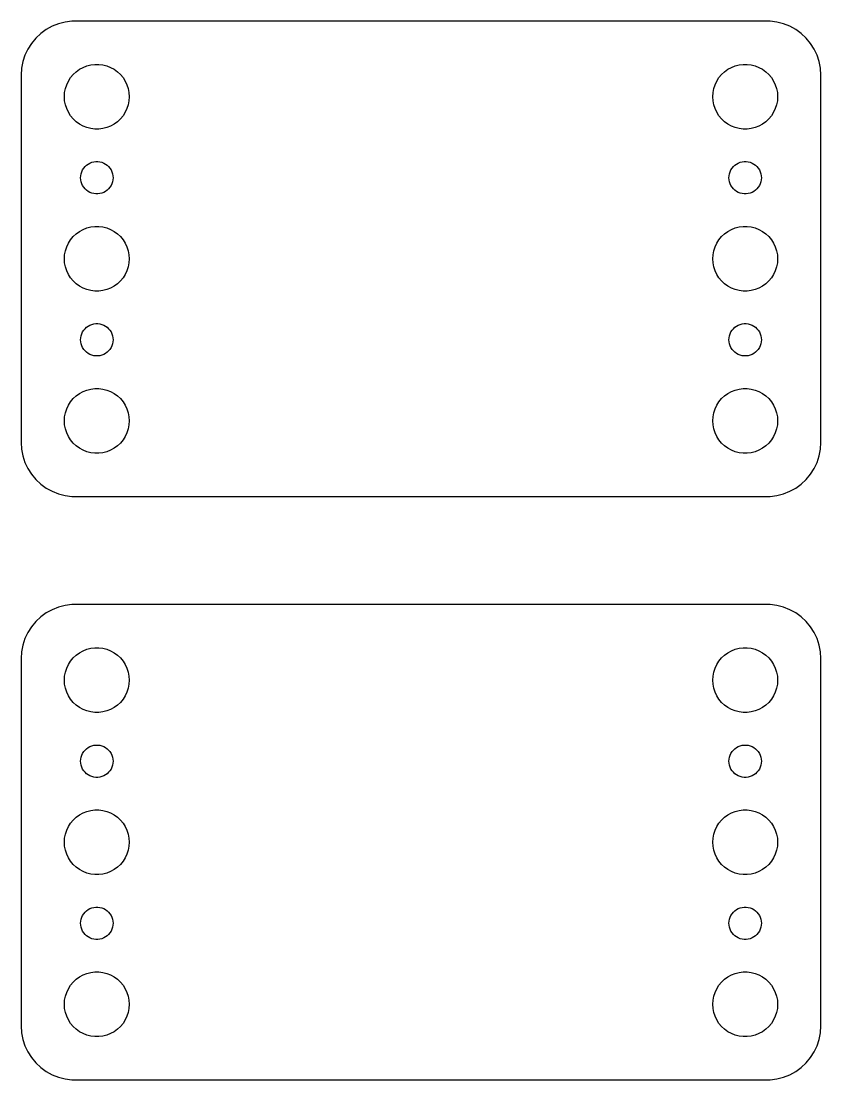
# Model space of a CAD drawing. Header units: metres. Extents: x -37 to 37, y 248 to 508.
# Drawn here: x -37 to 37, y 410 to 508 of the extents above; entities that cross this region are included whole.
import ezdxf

# ---------------------------------------------------------------- set-up
doc = ezdxf.new("R2010")
doc.units = ezdxf.units.M

msp = doc.modelspace()

# ---------------------------------------------------------------- linework, layer by layer
for p, q in [((-33.5451, 507.755), (-34.1289, 507.524)), ((-32.9369, 507.911), (-33.5451, 507.755)), ((-32.3139, 507.99), (-32.9369, 507.911)), ((32.3139, 507.99), (-32.3139, 507.99)), ((32.9369, 507.911), (32.3139, 507.99)), ((33.5451, 507.755), (32.9369, 507.911)), ((34.1289, 507.524), (33.5451, 507.755)), ((-35.1871, 506.853), (-35.6448, 506.423)), ((-34.6791, 507.222), (-35.1871, 506.853)), ((-34.1289, 507.524), (-34.6791, 507.222)), ((34.6791, 507.222), (34.1289, 507.524)), ((35.1871, 506.853), (34.6791, 507.222)), ((35.6448, 506.423), (35.1871, 506.853)), ((-36.0451, 505.939), (-36.3815, 505.409)), ((-35.6448, 506.423), (-36.0451, 505.939)), ((36.0451, 505.939), (35.6448, 506.423)), ((36.3815, 505.409), (36.0451, 505.939)), ((-36.6489, 504.841), (-36.8429, 504.243)), ((-36.3815, 505.409), (-36.6489, 504.841)), ((36.6489, 504.841), (36.3815, 505.409)), ((36.8429, 504.243), (36.6489, 504.841)), ((-36.9606, 503.627), (-37, 503)), ((-36.8429, 504.243), (-36.9606, 503.627)), ((-31.6075, 503.533), (-31.2773, 503.714)), ((-31.2773, 503.714), (-30.927, 503.853)), ((-30.927, 503.853), (-30.5621, 503.947)), ((-30.5621, 503.947), (-30.1884, 503.994)), ((-30.1884, 503.994), (-29.8116, 503.994)), ((-29.8116, 503.994), (-29.4379, 503.947)), ((-29.4379, 503.947), (-29.0729, 503.853)), ((-29.0729, 503.853), (-28.7227, 503.714)), ((-28.7227, 503.714), (-28.3925, 503.533)), ((28.3925, 503.533), (28.7227, 503.714)), ((28.7227, 503.714), (29.0729, 503.853)), ((29.0729, 503.853), (29.4379, 503.947)), ((29.4379, 503.947), (29.8116, 503.994)), ((29.8116, 503.994), (30.1884, 503.994)), ((30.1884, 503.994), (30.5621, 503.947)), ((30.5621, 503.947), (30.927, 503.853)), ((30.927, 503.853), (31.2773, 503.714)), ((31.2773, 503.714), (31.6075, 503.533)), ((36.9606, 503.627), (36.8429, 504.243)), ((37, 503), (36.9606, 503.627)), ((-37, 503), (-37, 469)), ((-32.6289, 502.445), (-32.427, 502.763)), ((-32.427, 502.763), (-32.1869, 503.054)), ((-32.1869, 503.054), (-31.9123, 503.312)), ((-31.9123, 503.312), (-31.6075, 503.533)), ((-28.3925, 503.533), (-28.0877, 503.312)), ((-28.0877, 503.312), (-27.8131, 503.054)), ((-27.8131, 503.054), (-27.5729, 502.763)), ((-27.5729, 502.763), (-27.3711, 502.445)), ((27.3711, 502.445), (27.5729, 502.763)), ((27.5729, 502.763), (27.8131, 503.054)), ((27.8131, 503.054), (28.0877, 503.312)), ((28.0877, 503.312), (28.3925, 503.533)), ((31.6075, 503.533), (31.9123, 503.312)), ((31.9123, 503.312), (32.1869, 503.054)), ((32.1869, 503.054), (32.427, 502.763)), ((32.427, 502.763), (32.6289, 502.445)), ((37, 469), (37, 503)), ((-32.9763, 501.376), (-32.9057, 501.746)), ((-32.9057, 501.746), (-32.7893, 502.104)), ((-32.7893, 502.104), (-32.6289, 502.445)), ((-27.3711, 502.445), (-27.2107, 502.104)), ((-27.2107, 502.104), (-27.0942, 501.746)), ((-27.0942, 501.746), (-27.0237, 501.376)), ((27.0237, 501.376), (27.0942, 501.746)), ((27.0942, 501.746), (27.2107, 502.104)), ((27.2107, 502.104), (27.3711, 502.445)), ((32.6289, 502.445), (32.7893, 502.104)), ((32.7893, 502.104), (32.9057, 501.746)), ((32.9057, 501.746), (32.9763, 501.376)), ((-33, 501), (-32.9763, 501.376)), ((-32.9763, 500.624), (-33, 501)), ((-27.0237, 501.376), (-27, 501)), ((-27, 501), (-27.0237, 500.624)), ((27, 501), (27.0237, 501.376)), ((27.0237, 500.624), (27, 501)), ((32.9763, 501.376), (33, 501)), ((33, 501), (32.9763, 500.624)), ((-32.9057, 500.254), (-32.9763, 500.624)), ((-32.7893, 499.896), (-32.9057, 500.254)), ((-32.6289, 499.555), (-32.7893, 499.896)), ((-27.2107, 499.896), (-27.3711, 499.555)), ((-27.0942, 500.254), (-27.2107, 499.896)), ((-27.0237, 500.624), (-27.0942, 500.254)), ((27.0942, 500.254), (27.0237, 500.624)), ((27.2107, 499.896), (27.0942, 500.254)), ((27.3711, 499.555), (27.2107, 499.896)), ((32.7893, 499.896), (32.6289, 499.555)), ((32.9057, 500.254), (32.7893, 499.896)), ((32.9763, 500.624), (32.9057, 500.254)), ((-32.427, 499.237), (-32.6289, 499.555)), ((-32.1869, 498.946), (-32.427, 499.237)), ((-31.9123, 498.688), (-32.1869, 498.946)), ((-27.8131, 498.946), (-28.0877, 498.688)), ((-27.5729, 499.237), (-27.8131, 498.946)), ((-27.3711, 499.555), (-27.5729, 499.237)), ((27.5729, 499.237), (27.3711, 499.555)), ((27.8131, 498.946), (27.5729, 499.237)), ((28.0877, 498.688), (27.8131, 498.946)), ((32.1869, 498.946), (31.9123, 498.688)), ((32.427, 499.237), (32.1869, 498.946)), ((32.6289, 499.555), (32.427, 499.237)), ((-31.6075, 498.467), (-31.9123, 498.688)), ((-31.2773, 498.286), (-31.6075, 498.467)), ((-30.927, 498.147), (-31.2773, 498.286)), ((-30.5621, 498.053), (-30.927, 498.147)), ((-30.1884, 498.006), (-30.5621, 498.053)), ((-29.8116, 498.006), (-30.1884, 498.006)), ((-29.4379, 498.053), (-29.8116, 498.006)), ((-29.0729, 498.147), (-29.4379, 498.053)), ((-28.7227, 498.286), (-29.0729, 498.147)), ((-28.3925, 498.467), (-28.7227, 498.286)), ((-28.0877, 498.688), (-28.3925, 498.467)), ((28.3925, 498.467), (28.0877, 498.688)), ((28.7227, 498.286), (28.3925, 498.467)), ((29.0729, 498.147), (28.7227, 498.286)), ((29.4379, 498.053), (29.0729, 498.147)), ((29.8116, 498.006), (29.4379, 498.053)), ((30.1884, 498.006), (29.8116, 498.006)), ((30.5621, 498.053), (30.1884, 498.006)), ((30.927, 498.147), (30.5621, 498.053)), ((31.2773, 498.286), (30.927, 498.147)), ((31.6075, 498.467), (31.2773, 498.286)), ((31.9123, 498.688), (31.6075, 498.467)), ((-30.8037, 494.766), (-30.6387, 494.857)), ((-30.6387, 494.857), (-30.4635, 494.927)), ((-30.4635, 494.927), (-30.2811, 494.973)), ((-30.2811, 494.973), (-30.0942, 494.997)), ((-30.0942, 494.997), (-29.9058, 494.997)), ((-29.9058, 494.997), (-29.7189, 494.973)), ((-29.7189, 494.973), (-29.5365, 494.927)), ((-29.5365, 494.927), (-29.3613, 494.857)), ((-29.3613, 494.857), (-29.1963, 494.766)), ((29.1963, 494.766), (29.3613, 494.857)), ((29.3613, 494.857), (29.5365, 494.927)), ((29.5365, 494.927), (29.7189, 494.973)), ((29.7189, 494.973), (29.9058, 494.997)), ((29.9058, 494.997), (30.0942, 494.997)), ((30.0942, 494.997), (30.2811, 494.973)), ((30.2811, 494.973), (30.4635, 494.927)), ((30.4635, 494.927), (30.6387, 494.857)), ((30.6387, 494.857), (30.8037, 494.766)), ((-31.4882, 493.688), (-31.4529, 493.873)), ((-31.4529, 493.873), (-31.3947, 494.052)), ((-31.3947, 494.052), (-31.3145, 494.223)), ((-31.3145, 494.223), (-31.2135, 494.382)), ((-31.2135, 494.382), (-31.0934, 494.527)), ((-31.0934, 494.527), (-30.9561, 494.656)), ((-30.9561, 494.656), (-30.8037, 494.766)), ((-29.1963, 494.766), (-29.0439, 494.656)), ((-29.0439, 494.656), (-28.9065, 494.527)), ((-28.9065, 494.527), (-28.7865, 494.382)), ((-28.7865, 494.382), (-28.6855, 494.223)), ((-28.6855, 494.223), (-28.6053, 494.052)), ((-28.6053, 494.052), (-28.5471, 493.873)), ((-28.5471, 493.873), (-28.5118, 493.688)), ((28.5118, 493.688), (28.5471, 493.873)), ((28.5471, 493.873), (28.6053, 494.052)), ((28.6053, 494.052), (28.6855, 494.223)), ((28.6855, 494.223), (28.7865, 494.382)), ((28.7865, 494.382), (28.9065, 494.527)), ((28.9065, 494.527), (29.0439, 494.656)), ((29.0439, 494.656), (29.1963, 494.766)), ((30.8037, 494.766), (30.9561, 494.656)), ((30.9561, 494.656), (31.0934, 494.527)), ((31.0934, 494.527), (31.2135, 494.382)), ((31.2135, 494.382), (31.3145, 494.223)), ((31.3145, 494.223), (31.3947, 494.052)), ((31.3947, 494.052), (31.4529, 493.873)), ((31.4529, 493.873), (31.4882, 493.688)), ((-31.5, 493.5), (-31.4882, 493.688)), ((-31.4882, 493.312), (-31.5, 493.5)), ((-31.4529, 493.127), (-31.4882, 493.312)), ((-31.3947, 492.948), (-31.4529, 493.127)), ((-31.3145, 492.777), (-31.3947, 492.948)), ((-28.6053, 492.948), (-28.6855, 492.777)), ((-28.5471, 493.127), (-28.6053, 492.948)), ((-28.5118, 493.312), (-28.5471, 493.127)), ((-28.5118, 493.688), (-28.5, 493.5)), ((-28.5, 493.5), (-28.5118, 493.312)), ((28.5, 493.5), (28.5118, 493.688)), ((28.5118, 493.312), (28.5, 493.5)), ((28.5471, 493.127), (28.5118, 493.312)), ((28.6053, 492.948), (28.5471, 493.127)), ((28.6855, 492.777), (28.6053, 492.948)), ((31.3947, 492.948), (31.3145, 492.777)), ((31.4529, 493.127), (31.3947, 492.948)), ((31.4882, 493.312), (31.4529, 493.127)), ((31.4882, 493.688), (31.5, 493.5)), ((31.5, 493.5), (31.4882, 493.312)), ((-31.2135, 492.618), (-31.3145, 492.777)), ((-31.0934, 492.473), (-31.2135, 492.618)), ((-30.9561, 492.344), (-31.0934, 492.473)), ((-30.8037, 492.234), (-30.9561, 492.344)), ((-30.6387, 492.143), (-30.8037, 492.234)), ((-30.4635, 492.073), (-30.6387, 492.143)), ((-30.2811, 492.027), (-30.4635, 492.073)), ((-30.0942, 492.003), (-30.2811, 492.027)), ((-29.9058, 492.003), (-30.0942, 492.003)), ((-29.7189, 492.027), (-29.9058, 492.003)), ((-29.5365, 492.073), (-29.7189, 492.027)), ((-29.3613, 492.143), (-29.5365, 492.073)), ((-29.1963, 492.234), (-29.3613, 492.143)), ((-29.0439, 492.344), (-29.1963, 492.234)), ((-28.9065, 492.473), (-29.0439, 492.344)), ((-28.7865, 492.618), (-28.9065, 492.473)), ((-28.6855, 492.777), (-28.7865, 492.618)), ((28.7865, 492.618), (28.6855, 492.777)), ((28.9065, 492.473), (28.7865, 492.618)), ((29.0439, 492.344), (28.9065, 492.473)), ((29.1963, 492.234), (29.0439, 492.344)), ((29.3613, 492.143), (29.1963, 492.234)), ((29.5365, 492.073), (29.3613, 492.143)), ((29.7189, 492.027), (29.5365, 492.073)), ((29.9058, 492.003), (29.7189, 492.027)), ((30.0942, 492.003), (29.9058, 492.003)), ((30.2811, 492.027), (30.0942, 492.003)), ((30.4635, 492.073), (30.2811, 492.027)), ((30.6387, 492.143), (30.4635, 492.073)), ((30.8037, 492.234), (30.6387, 492.143)), ((30.9561, 492.344), (30.8037, 492.234)), ((31.0934, 492.473), (30.9561, 492.344)), ((31.2135, 492.618), (31.0934, 492.473)), ((31.3145, 492.777), (31.2135, 492.618)), ((-30.927, 488.853), (-30.5621, 488.947)), ((-30.5621, 488.947), (-30.1884, 488.994)), ((-30.1884, 488.994), (-29.8116, 488.994)), ((-29.8116, 488.994), (-29.4379, 488.947)), ((-29.4379, 488.947), (-29.0729, 488.853)), ((29.0729, 488.853), (29.4379, 488.947)), ((29.4379, 488.947), (29.8116, 488.994)), ((29.8116, 488.994), (30.1884, 488.994)), ((30.1884, 488.994), (30.5621, 488.947)), ((30.5621, 488.947), (30.927, 488.853)), ((-32.427, 487.763), (-32.1869, 488.054)), ((-32.1869, 488.054), (-31.9123, 488.312)), ((-31.9123, 488.312), (-31.6075, 488.533)), ((-31.6075, 488.533), (-31.2773, 488.714)), ((-31.2773, 488.714), (-30.927, 488.853)), ((-29.0729, 488.853), (-28.7227, 488.714)), ((-28.7227, 488.714), (-28.3925, 488.533)), ((-28.3925, 488.533), (-28.0877, 488.312)), ((-28.0877, 488.312), (-27.8131, 488.054)), ((-27.8131, 488.054), (-27.5729, 487.763)), ((27.5729, 487.763), (27.8131, 488.054)), ((27.8131, 488.054), (28.0877, 488.312)), ((28.0877, 488.312), (28.3925, 488.533)), ((28.3925, 488.533), (28.7227, 488.714)), ((28.7227, 488.714), (29.0729, 488.853)), ((30.927, 488.853), (31.2773, 488.714)), ((31.2773, 488.714), (31.6075, 488.533)), ((31.6075, 488.533), (31.9123, 488.312)), ((31.9123, 488.312), (32.1869, 488.054)), ((32.1869, 488.054), (32.427, 487.763)), ((-32.9057, 486.746), (-32.7893, 487.104)), ((-32.7893, 487.104), (-32.6289, 487.445)), ((-32.6289, 487.445), (-32.427, 487.763)), ((-27.5729, 487.763), (-27.3711, 487.445)), ((-27.3711, 487.445), (-27.2107, 487.104)), ((-27.2107, 487.104), (-27.0942, 486.746)), ((27.0942, 486.746), (27.2107, 487.104)), ((27.2107, 487.104), (27.3711, 487.445)), ((27.3711, 487.445), (27.5729, 487.763)), ((32.427, 487.763), (32.6289, 487.445)), ((32.6289, 487.445), (32.7893, 487.104)), ((32.7893, 487.104), (32.9057, 486.746)), ((-33, 486), (-32.9763, 486.376)), ((-32.9763, 485.624), (-33, 486)), ((-32.9763, 486.376), (-32.9057, 486.746)), ((-27.0942, 486.746), (-27.0237, 486.376)), ((-27.0237, 486.376), (-27, 486)), ((-27, 486), (-27.0237, 485.624)), ((27, 486), (27.0237, 486.376)), ((27.0237, 485.624), (27, 486)), ((27.0237, 486.376), (27.0942, 486.746)), ((32.9057, 486.746), (32.9763, 486.376)), ((32.9763, 486.376), (33, 486)), ((33, 486), (32.9763, 485.624)), ((-32.9057, 485.254), (-32.9763, 485.624)), ((-32.7893, 484.896), (-32.9057, 485.254)), ((-27.0942, 485.254), (-27.2107, 484.896)), ((-27.0237, 485.624), (-27.0942, 485.254)), ((27.0942, 485.254), (27.0237, 485.624)), ((27.2107, 484.896), (27.0942, 485.254)), ((32.9057, 485.254), (32.7893, 484.896)), ((32.9763, 485.624), (32.9057, 485.254)), ((-32.6289, 484.555), (-32.7893, 484.896)), ((-32.427, 484.237), (-32.6289, 484.555)), ((-32.1869, 483.946), (-32.427, 484.237)), ((-27.5729, 484.237), (-27.8131, 483.946)), ((-27.3711, 484.555), (-27.5729, 484.237)), ((-27.2107, 484.896), (-27.3711, 484.555)), ((27.3711, 484.555), (27.2107, 484.896)), ((27.5729, 484.237), (27.3711, 484.555)), ((27.8131, 483.946), (27.5729, 484.237)), ((32.427, 484.237), (32.1869, 483.946)), ((32.6289, 484.555), (32.427, 484.237)), ((32.7893, 484.896), (32.6289, 484.555)), ((-31.9123, 483.688), (-32.1869, 483.946)), ((-31.6075, 483.467), (-31.9123, 483.688)), ((-31.2773, 483.286), (-31.6075, 483.467)), ((-30.927, 483.147), (-31.2773, 483.286)), ((-30.5621, 483.053), (-30.927, 483.147)), ((-30.1884, 483.006), (-30.5621, 483.053)), ((-29.4379, 483.053), (-29.8116, 483.006)), ((-29.0729, 483.147), (-29.4379, 483.053)), ((-28.7227, 483.286), (-29.0729, 483.147)), ((-28.3925, 483.467), (-28.7227, 483.286)), ((-28.0877, 483.688), (-28.3925, 483.467)), ((-27.8131, 483.946), (-28.0877, 483.688)), ((28.0877, 483.688), (27.8131, 483.946)), ((28.3925, 483.467), (28.0877, 483.688)), ((28.7227, 483.286), (28.3925, 483.467)), ((29.0729, 483.147), (28.7227, 483.286)), ((29.4379, 483.053), (29.0729, 483.147)), ((29.8116, 483.006), (29.4379, 483.053)), ((30.5621, 483.053), (30.1884, 483.006)), ((30.927, 483.147), (30.5621, 483.053)), ((31.2773, 483.286), (30.927, 483.147)), ((31.6075, 483.467), (31.2773, 483.286)), ((31.9123, 483.688), (31.6075, 483.467)), ((32.1869, 483.946), (31.9123, 483.688)), ((-29.8116, 483.006), (-30.1884, 483.006)), ((30.1884, 483.006), (29.8116, 483.006)), ((-31.3947, 479.052), (-31.3145, 479.223)), ((-31.3145, 479.223), (-31.2135, 479.382)), ((-31.2135, 479.382), (-31.0934, 479.527)), ((-31.0934, 479.527), (-30.9561, 479.656)), ((-30.9561, 479.656), (-30.8037, 479.766)), ((-30.8037, 479.766), (-30.6387, 479.857)), ((-30.6387, 479.857), (-30.4635, 479.927)), ((-30.4635, 479.927), (-30.2811, 479.973)), ((-30.2811, 479.973), (-30.0942, 479.997)), ((-30.0942, 479.997), (-29.9058, 479.997)), ((-29.9058, 479.997), (-29.7189, 479.973)), ((-29.7189, 479.973), (-29.5365, 479.927)), ((-29.5365, 479.927), (-29.3613, 479.857)), ((-29.3613, 479.857), (-29.1963, 479.766)), ((-29.1963, 479.766), (-29.0439, 479.656)), ((-29.0439, 479.656), (-28.9065, 479.527)), ((-28.9065, 479.527), (-28.7865, 479.382)), ((-28.7865, 479.382), (-28.6855, 479.223)), ((-28.6855, 479.223), (-28.6053, 479.052)), ((28.6053, 479.052), (28.6855, 479.223)), ((28.6855, 479.223), (28.7865, 479.382)), ((28.7865, 479.382), (28.9065, 479.527)), ((28.9065, 479.527), (29.0439, 479.656)), ((29.0439, 479.656), (29.1963, 479.766)), ((29.1963, 479.766), (29.3613, 479.857)), ((29.3613, 479.857), (29.5365, 479.927)), ((29.5365, 479.927), (29.7189, 479.973)), ((29.7189, 479.973), (29.9058, 479.997)), ((29.9058, 479.997), (30.0942, 479.997)), ((30.0942, 479.997), (30.2811, 479.973)), ((30.2811, 479.973), (30.4635, 479.927)), ((30.4635, 479.927), (30.6387, 479.857)), ((30.6387, 479.857), (30.8037, 479.766)), ((30.8037, 479.766), (30.9561, 479.656)), ((30.9561, 479.656), (31.0934, 479.527)), ((31.0934, 479.527), (31.2135, 479.382)), ((31.2135, 479.382), (31.3145, 479.223)), ((31.3145, 479.223), (31.3947, 479.052)), ((-31.5, 478.5), (-31.4882, 478.688)), ((-31.4882, 478.312), (-31.5, 478.5)), ((-31.4882, 478.688), (-31.4529, 478.873)), ((-31.4529, 478.127), (-31.4882, 478.312)), ((-31.4529, 478.873), (-31.3947, 479.052)), ((-28.6053, 479.052), (-28.5471, 478.873)), ((-28.5471, 478.873), (-28.5118, 478.688)), ((-28.5118, 478.312), (-28.5471, 478.127)), ((-28.5118, 478.688), (-28.5, 478.5)), ((-28.5, 478.5), (-28.5118, 478.312)), ((28.5, 478.5), (28.5118, 478.688)), ((28.5118, 478.312), (28.5, 478.5)), ((28.5118, 478.688), (28.5471, 478.873)), ((28.5471, 478.127), (28.5118, 478.312)), ((28.5471, 478.873), (28.6053, 479.052)), ((31.3947, 479.052), (31.4529, 478.873)), ((31.4529, 478.873), (31.4882, 478.688)), ((31.4882, 478.312), (31.4529, 478.127)), ((31.4882, 478.688), (31.5, 478.5)), ((31.5, 478.5), (31.4882, 478.312)), ((-31.3947, 477.948), (-31.4529, 478.127)), ((-31.3145, 477.777), (-31.3947, 477.948)), ((-31.2135, 477.618), (-31.3145, 477.777)), ((-31.0934, 477.473), (-31.2135, 477.618)), ((-30.9561, 477.344), (-31.0934, 477.473)), ((-30.8037, 477.234), (-30.9561, 477.344)), ((-30.6387, 477.143), (-30.8037, 477.234)), ((-29.1963, 477.234), (-29.3613, 477.143)), ((-29.0439, 477.344), (-29.1963, 477.234)), ((-28.9065, 477.473), (-29.0439, 477.344)), ((-28.7865, 477.618), (-28.9065, 477.473)), ((-28.6855, 477.777), (-28.7865, 477.618)), ((-28.6053, 477.948), (-28.6855, 477.777)), ((-28.5471, 478.127), (-28.6053, 477.948)), ((28.6053, 477.948), (28.5471, 478.127)), ((28.6855, 477.777), (28.6053, 477.948)), ((28.7865, 477.618), (28.6855, 477.777)), ((28.9065, 477.473), (28.7865, 477.618)), ((29.0439, 477.344), (28.9065, 477.473)), ((29.1963, 477.234), (29.0439, 477.344)), ((29.3613, 477.143), (29.1963, 477.234)), ((30.8037, 477.234), (30.6387, 477.143)), ((30.9561, 477.344), (30.8037, 477.234)), ((31.0934, 477.473), (30.9561, 477.344)), ((31.2135, 477.618), (31.0934, 477.473)), ((31.3145, 477.777), (31.2135, 477.618)), ((31.3947, 477.948), (31.3145, 477.777)), ((31.4529, 478.127), (31.3947, 477.948)), ((-30.4635, 477.073), (-30.6387, 477.143)), ((-30.2811, 477.027), (-30.4635, 477.073)), ((-30.0942, 477.003), (-30.2811, 477.027)), ((-29.9058, 477.003), (-30.0942, 477.003)), ((-29.7189, 477.027), (-29.9058, 477.003)), ((-29.5365, 477.073), (-29.7189, 477.027)), ((-29.3613, 477.143), (-29.5365, 477.073)), ((29.5365, 477.073), (29.3613, 477.143)), ((29.7189, 477.027), (29.5365, 477.073)), ((29.9058, 477.003), (29.7189, 477.027)), ((30.0942, 477.003), (29.9058, 477.003)), ((30.2811, 477.027), (30.0942, 477.003)), ((30.4635, 477.073), (30.2811, 477.027)), ((30.6387, 477.143), (30.4635, 477.073)), ((-32.1869, 473.054), (-31.9123, 473.312)), ((-31.9123, 473.312), (-31.6075, 473.533)), ((-31.6075, 473.533), (-31.2773, 473.714)), ((-31.2773, 473.714), (-30.927, 473.853)), ((-30.927, 473.853), (-30.5621, 473.947)), ((-30.5621, 473.947), (-30.1884, 473.994)), ((-30.1884, 473.994), (-29.8116, 473.994)), ((-29.8116, 473.994), (-29.4379, 473.947)), ((-29.4379, 473.947), (-29.0729, 473.853)), ((-29.0729, 473.853), (-28.7227, 473.714)), ((-28.7227, 473.714), (-28.3925, 473.533)), ((-28.3925, 473.533), (-28.0877, 473.312)), ((-28.0877, 473.312), (-27.8131, 473.054)), ((27.8131, 473.054), (28.0877, 473.312)), ((28.0877, 473.312), (28.3925, 473.533)), ((28.3925, 473.533), (28.7227, 473.714)), ((28.7227, 473.714), (29.0729, 473.853)), ((29.0729, 473.853), (29.4379, 473.947)), ((29.4379, 473.947), (29.8116, 473.994)), ((29.8116, 473.994), (30.1884, 473.994)), ((30.1884, 473.994), (30.5621, 473.947)), ((30.5621, 473.947), (30.927, 473.853)), ((30.927, 473.853), (31.2773, 473.714)), ((31.2773, 473.714), (31.6075, 473.533)), ((31.6075, 473.533), (31.9123, 473.312)), ((31.9123, 473.312), (32.1869, 473.054)), ((-32.7893, 472.104), (-32.6289, 472.445)), ((-32.6289, 472.445), (-32.427, 472.763)), ((-32.427, 472.763), (-32.1869, 473.054)), ((-27.8131, 473.054), (-27.5729, 472.763)), ((-27.5729, 472.763), (-27.3711, 472.445)), ((-27.3711, 472.445), (-27.2107, 472.104)), ((27.2107, 472.104), (27.3711, 472.445)), ((27.3711, 472.445), (27.5729, 472.763)), ((27.5729, 472.763), (27.8131, 473.054)), ((32.1869, 473.054), (32.427, 472.763)), ((32.427, 472.763), (32.6289, 472.445)), ((32.6289, 472.445), (32.7893, 472.104)), ((-33, 471), (-32.9763, 471.376)), ((-32.9763, 471.376), (-32.9057, 471.746)), ((-32.9057, 471.746), (-32.7893, 472.104)), ((-27.2107, 472.104), (-27.0942, 471.746)), ((-27.0942, 471.746), (-27.0237, 471.376)), ((-27.0237, 471.376), (-27, 471)), ((27, 471), (27.0237, 471.376)), ((27.0237, 471.376), (27.0942, 471.746)), ((27.0942, 471.746), (27.2107, 472.104)), ((32.7893, 472.104), (32.9057, 471.746)), ((32.9057, 471.746), (32.9763, 471.376)), ((32.9763, 471.376), (33, 471)), ((-32.9763, 470.624), (-33, 471)), ((-32.9057, 470.254), (-32.9763, 470.624)), ((-27.0237, 470.624), (-27.0942, 470.254)), ((-27, 471), (-27.0237, 470.624)), ((27.0237, 470.624), (27, 471)), ((27.0942, 470.254), (27.0237, 470.624)), ((32.9763, 470.624), (32.9057, 470.254)), ((33, 471), (32.9763, 470.624)), ((-32.7893, 469.896), (-32.9057, 470.254)), ((-32.6289, 469.555), (-32.7893, 469.896)), ((-32.427, 469.237), (-32.6289, 469.555)), ((-27.3711, 469.555), (-27.5729, 469.237)), ((-27.2107, 469.896), (-27.3711, 469.555)), ((-27.0942, 470.254), (-27.2107, 469.896)), ((27.2107, 469.896), (27.0942, 470.254)), ((27.3711, 469.555), (27.2107, 469.896)), ((27.5729, 469.237), (27.3711, 469.555)), ((32.6289, 469.555), (32.427, 469.237)), ((32.7893, 469.896), (32.6289, 469.555)), ((32.9057, 470.254), (32.7893, 469.896)), ((-37, 469), (-36.9606, 468.373)), ((-36.9606, 468.373), (-36.8429, 467.757)), ((-32.1869, 468.946), (-32.427, 469.237)), ((-31.9123, 468.688), (-32.1869, 468.946)), ((-31.6075, 468.467), (-31.9123, 468.688)), ((-31.2773, 468.286), (-31.6075, 468.467)), ((-28.3925, 468.467), (-28.7227, 468.286)), ((-28.0877, 468.688), (-28.3925, 468.467)), ((-27.8131, 468.946), (-28.0877, 468.688)), ((-27.5729, 469.237), (-27.8131, 468.946)), ((27.8131, 468.946), (27.5729, 469.237)), ((28.0877, 468.688), (27.8131, 468.946)), ((28.3925, 468.467), (28.0877, 468.688)), ((28.7227, 468.286), (28.3925, 468.467)), ((31.6075, 468.467), (31.2773, 468.286)), ((31.9123, 468.688), (31.6075, 468.467)), ((32.1869, 468.946), (31.9123, 468.688)), ((32.427, 469.237), (32.1869, 468.946)), ((36.8429, 467.757), (36.9606, 468.373)), ((36.9606, 468.373), (37, 469)), ((-36.8429, 467.757), (-36.6489, 467.159)), ((-30.927, 468.147), (-31.2773, 468.286)), ((-30.5621, 468.053), (-30.927, 468.147)), ((-30.1884, 468.006), (-30.5621, 468.053)), ((-29.8116, 468.006), (-30.1884, 468.006)), ((-29.4379, 468.053), (-29.8116, 468.006)), ((-29.0729, 468.147), (-29.4379, 468.053)), ((-28.7227, 468.286), (-29.0729, 468.147)), ((29.0729, 468.147), (28.7227, 468.286)), ((29.4379, 468.053), (29.0729, 468.147)), ((29.8116, 468.006), (29.4379, 468.053)), ((30.1884, 468.006), (29.8116, 468.006)), ((30.5621, 468.053), (30.1884, 468.006)), ((30.927, 468.147), (30.5621, 468.053)), ((31.2773, 468.286), (30.927, 468.147)), ((36.6489, 467.159), (36.8429, 467.757)), ((-36.6489, 467.159), (-36.3815, 466.591)), ((-36.3815, 466.591), (-36.0451, 466.061)), ((36.0451, 466.061), (36.3815, 466.591)), ((36.3815, 466.591), (36.6489, 467.159)), ((-36.0451, 466.061), (-35.6448, 465.577)), ((-35.6448, 465.577), (-35.1871, 465.147)), ((35.1871, 465.147), (35.6448, 465.577)), ((35.6448, 465.577), (36.0451, 466.061)), ((-35.1871, 465.147), (-34.6791, 464.778)), ((-34.6791, 464.778), (-34.1289, 464.476)), ((-34.1289, 464.476), (-33.5451, 464.245)), ((33.5451, 464.245), (34.1289, 464.476)), ((34.1289, 464.476), (34.6791, 464.778)), ((34.6791, 464.778), (35.1871, 465.147)), ((-33.5451, 464.245), (-32.9369, 464.089)), ((-32.9369, 464.089), (-32.3139, 464.01)), ((-32.3139, 464.01), (32.3139, 464.01)), ((32.3139, 464.01), (32.9369, 464.089)), ((32.9369, 464.089), (33.5451, 464.245)), ((-33.5451, 453.755), (-34.1289, 453.524)), ((-32.9369, 453.911), (-33.5451, 453.755)), ((-32.3139, 453.99), (-32.9369, 453.911)), ((32.3139, 453.99), (-32.3139, 453.99)), ((32.9369, 453.911), (32.3139, 453.99)), ((33.5451, 453.755), (32.9369, 453.911)), ((34.1289, 453.524), (33.5451, 453.755)), ((-35.1871, 452.853), (-35.6448, 452.423)), ((-34.6791, 453.222), (-35.1871, 452.853)), ((-34.1289, 453.524), (-34.6791, 453.222)), ((34.6791, 453.222), (34.1289, 453.524)), ((35.1871, 452.853), (34.6791, 453.222)), ((35.6448, 452.423), (35.1871, 452.853)), ((-36.0451, 451.939), (-36.3815, 451.409)), ((-35.6448, 452.423), (-36.0451, 451.939)), ((36.0451, 451.939), (35.6448, 452.423)), ((36.3815, 451.409), (36.0451, 451.939)), ((-36.6489, 450.841), (-36.8429, 450.243)), ((-36.3815, 451.409), (-36.6489, 450.841)), ((36.6489, 450.841), (36.3815, 451.409)), ((36.8429, 450.243), (36.6489, 450.841)), ((-36.8429, 450.243), (-36.9606, 449.627)), ((-31.2773, 449.714), (-30.927, 449.853)), ((-30.927, 449.853), (-30.5621, 449.947)), ((-30.5621, 449.947), (-30.1884, 449.994)), ((-30.1884, 449.994), (-29.8116, 449.994)), ((-29.8116, 449.994), (-29.4379, 449.947)), ((-29.4379, 449.947), (-29.0729, 449.853)), ((-29.0729, 449.853), (-28.7227, 449.714)), ((28.7227, 449.714), (29.0729, 449.853)), ((29.0729, 449.853), (29.4379, 449.947)), ((29.4379, 449.947), (29.8116, 449.994)), ((29.8116, 449.994), (30.1884, 449.994)), ((30.1884, 449.994), (30.5621, 449.947)), ((30.5621, 449.947), (30.927, 449.853)), ((30.927, 449.853), (31.2773, 449.714)), ((36.9606, 449.627), (36.8429, 450.243)), ((-36.9606, 449.627), (-37, 449)), ((-37, 449), (-37, 415)), ((-32.6289, 448.445), (-32.427, 448.763)), ((-32.427, 448.763), (-32.1869, 449.054)), ((-32.1869, 449.054), (-31.9123, 449.312)), ((-31.9123, 449.312), (-31.6075, 449.533)), ((-31.6075, 449.533), (-31.2773, 449.714)), ((-28.7227, 449.714), (-28.3925, 449.533)), ((-28.3925, 449.533), (-28.0877, 449.312)), ((-28.0877, 449.312), (-27.8131, 449.054)), ((-27.8131, 449.054), (-27.5729, 448.763)), ((-27.5729, 448.763), (-27.3711, 448.445)), ((27.3711, 448.445), (27.5729, 448.763)), ((27.5729, 448.763), (27.8131, 449.054)), ((27.8131, 449.054), (28.0877, 449.312)), ((28.0877, 449.312), (28.3925, 449.533)), ((28.3925, 449.533), (28.7227, 449.714)), ((31.2773, 449.714), (31.6075, 449.533)), ((31.6075, 449.533), (31.9123, 449.312)), ((31.9123, 449.312), (32.1869, 449.054)), ((32.1869, 449.054), (32.427, 448.763)), ((32.427, 448.763), (32.6289, 448.445)), ((37, 449), (36.9606, 449.627)), ((37, 415), (37, 449)), ((-32.9057, 447.746), (-32.7893, 448.104)), ((-32.7893, 448.104), (-32.6289, 448.445)), ((-27.3711, 448.445), (-27.2107, 448.104)), ((-27.2107, 448.104), (-27.0942, 447.746)), ((27.0942, 447.746), (27.2107, 448.104)), ((27.2107, 448.104), (27.3711, 448.445)), ((32.6289, 448.445), (32.7893, 448.104)), ((32.7893, 448.104), (32.9057, 447.746)), ((-33, 447), (-32.9763, 447.376)), ((-32.9763, 446.624), (-33, 447)), ((-32.9763, 447.376), (-32.9057, 447.746)), ((-27.0942, 447.746), (-27.0237, 447.376)), ((-27.0237, 447.376), (-27, 447)), ((-27, 447), (-27.0237, 446.624)), ((27, 447), (27.0237, 447.376)), ((27.0237, 446.624), (27, 447)), ((27.0237, 447.376), (27.0942, 447.746)), ((32.9057, 447.746), (32.9763, 447.376)), ((32.9763, 447.376), (33, 447)), ((33, 447), (32.9763, 446.624)), ((-32.9057, 446.254), (-32.9763, 446.624)), ((-32.7893, 445.896), (-32.9057, 446.254)), ((-32.6289, 445.555), (-32.7893, 445.896)), ((-27.2107, 445.896), (-27.3711, 445.555)), ((-27.0942, 446.254), (-27.2107, 445.896)), ((-27.0237, 446.624), (-27.0942, 446.254)), ((27.0942, 446.254), (27.0237, 446.624)), ((27.2107, 445.896), (27.0942, 446.254)), ((27.3711, 445.555), (27.2107, 445.896)), ((32.7893, 445.896), (32.6289, 445.555)), ((32.9057, 446.254), (32.7893, 445.896)), ((32.9763, 446.624), (32.9057, 446.254)), ((-32.427, 445.237), (-32.6289, 445.555)), ((-32.1869, 444.946), (-32.427, 445.237)), ((-31.9123, 444.688), (-32.1869, 444.946)), ((-27.8131, 444.946), (-28.0877, 444.688)), ((-27.5729, 445.237), (-27.8131, 444.946)), ((-27.3711, 445.555), (-27.5729, 445.237)), ((27.5729, 445.237), (27.3711, 445.555)), ((27.8131, 444.946), (27.5729, 445.237)), ((28.0877, 444.688), (27.8131, 444.946)), ((32.1869, 444.946), (31.9123, 444.688)), ((32.427, 445.237), (32.1869, 444.946)), ((32.6289, 445.555), (32.427, 445.237)), ((-31.6075, 444.467), (-31.9123, 444.688)), ((-31.2773, 444.286), (-31.6075, 444.467)), ((-30.927, 444.147), (-31.2773, 444.286)), ((-30.5621, 444.053), (-30.927, 444.147)), ((-30.1884, 444.006), (-30.5621, 444.053)), ((-29.8116, 444.006), (-30.1884, 444.006)), ((-29.4379, 444.053), (-29.8116, 444.006)), ((-29.0729, 444.147), (-29.4379, 444.053)), ((-28.7227, 444.286), (-29.0729, 444.147)), ((-28.3925, 444.467), (-28.7227, 444.286)), ((-28.0877, 444.688), (-28.3925, 444.467)), ((28.3925, 444.467), (28.0877, 444.688)), ((28.7227, 444.286), (28.3925, 444.467)), ((29.0729, 444.147), (28.7227, 444.286)), ((29.4379, 444.053), (29.0729, 444.147)), ((29.8116, 444.006), (29.4379, 444.053)), ((30.1884, 444.006), (29.8116, 444.006)), ((30.5621, 444.053), (30.1884, 444.006)), ((30.927, 444.147), (30.5621, 444.053)), ((31.2773, 444.286), (30.927, 444.147)), ((31.6075, 444.467), (31.2773, 444.286)), ((31.9123, 444.688), (31.6075, 444.467)), ((-30.6387, 440.857), (-30.4635, 440.927)), ((-30.4635, 440.927), (-30.2811, 440.973)), ((-30.2811, 440.973), (-30.0942, 440.997)), ((-30.0942, 440.997), (-29.9058, 440.997)), ((-29.9058, 440.997), (-29.7189, 440.973)), ((-29.7189, 440.973), (-29.5365, 440.927)), ((-29.5365, 440.927), (-29.3613, 440.857)), ((29.3613, 440.857), (29.5365, 440.927)), ((29.5365, 440.927), (29.7189, 440.973)), ((29.7189, 440.973), (29.9058, 440.997)), ((29.9058, 440.997), (30.0942, 440.997)), ((30.0942, 440.997), (30.2811, 440.973)), ((30.2811, 440.973), (30.4635, 440.927)), ((30.4635, 440.927), (30.6387, 440.857)), ((-31.4529, 439.873), (-31.3947, 440.052)), ((-31.3947, 440.052), (-31.3145, 440.223)), ((-31.3145, 440.223), (-31.2135, 440.382)), ((-31.2135, 440.382), (-31.0934, 440.527)), ((-31.0934, 440.527), (-30.9561, 440.656)), ((-30.9561, 440.656), (-30.8037, 440.766)), ((-30.8037, 440.766), (-30.6387, 440.857)), ((-29.3613, 440.857), (-29.1963, 440.766)), ((-29.1963, 440.766), (-29.0439, 440.656)), ((-29.0439, 440.656), (-28.9065, 440.527)), ((-28.9065, 440.527), (-28.7865, 440.382)), ((-28.7865, 440.382), (-28.6855, 440.223)), ((-28.6855, 440.223), (-28.6053, 440.052)), ((-28.6053, 440.052), (-28.5471, 439.873)), ((28.5471, 439.873), (28.6053, 440.052)), ((28.6053, 440.052), (28.6855, 440.223)), ((28.6855, 440.223), (28.7865, 440.382)), ((28.7865, 440.382), (28.9065, 440.527)), ((28.9065, 440.527), (29.0439, 440.656)), ((29.0439, 440.656), (29.1963, 440.766)), ((29.1963, 440.766), (29.3613, 440.857)), ((30.6387, 440.857), (30.8037, 440.766)), ((30.8037, 440.766), (30.9561, 440.656)), ((30.9561, 440.656), (31.0934, 440.527)), ((31.0934, 440.527), (31.2135, 440.382)), ((31.2135, 440.382), (31.3145, 440.223)), ((31.3145, 440.223), (31.3947, 440.052)), ((31.3947, 440.052), (31.4529, 439.873)), ((-31.5, 439.5), (-31.4882, 439.688)), ((-31.4882, 439.312), (-31.5, 439.5)), ((-31.4882, 439.688), (-31.4529, 439.873)), ((-31.4529, 439.127), (-31.4882, 439.312)), ((-31.3947, 438.948), (-31.4529, 439.127)), ((-28.5471, 439.127), (-28.6053, 438.948)), ((-28.5471, 439.873), (-28.5118, 439.688)), ((-28.5118, 439.312), (-28.5471, 439.127)), ((-28.5118, 439.688), (-28.5, 439.5)), ((-28.5, 439.5), (-28.5118, 439.312)), ((28.5, 439.5), (28.5118, 439.688)), ((28.5118, 439.312), (28.5, 439.5)), ((28.5118, 439.688), (28.5471, 439.873)), ((28.5471, 439.127), (28.5118, 439.312)), ((28.6053, 438.948), (28.5471, 439.127)), ((31.4529, 439.127), (31.3947, 438.948)), ((31.4529, 439.873), (31.4882, 439.688)), ((31.4882, 439.312), (31.4529, 439.127)), ((31.4882, 439.688), (31.5, 439.5)), ((31.5, 439.5), (31.4882, 439.312)), ((-31.3145, 438.777), (-31.3947, 438.948)), ((-31.2135, 438.618), (-31.3145, 438.777)), ((-31.0934, 438.473), (-31.2135, 438.618)), ((-30.9561, 438.344), (-31.0934, 438.473)), ((-30.8037, 438.234), (-30.9561, 438.344)), ((-30.6387, 438.143), (-30.8037, 438.234)), ((-30.4635, 438.073), (-30.6387, 438.143)), ((-30.2811, 438.027), (-30.4635, 438.073)), ((-30.0942, 438.003), (-30.2811, 438.027)), ((-29.9058, 438.003), (-30.0942, 438.003)), ((-29.7189, 438.027), (-29.9058, 438.003)), ((-29.5365, 438.073), (-29.7189, 438.027)), ((-29.3613, 438.143), (-29.5365, 438.073)), ((-29.1963, 438.234), (-29.3613, 438.143)), ((-29.0439, 438.344), (-29.1963, 438.234)), ((-28.9065, 438.473), (-29.0439, 438.344)), ((-28.7865, 438.618), (-28.9065, 438.473)), ((-28.6855, 438.777), (-28.7865, 438.618)), ((-28.6053, 438.948), (-28.6855, 438.777)), ((28.6855, 438.777), (28.6053, 438.948)), ((28.7865, 438.618), (28.6855, 438.777)), ((28.9065, 438.473), (28.7865, 438.618)), ((29.0439, 438.344), (28.9065, 438.473)), ((29.1963, 438.234), (29.0439, 438.344)), ((29.3613, 438.143), (29.1963, 438.234)), ((29.5365, 438.073), (29.3613, 438.143)), ((29.7189, 438.027), (29.5365, 438.073)), ((29.9058, 438.003), (29.7189, 438.027)), ((30.0942, 438.003), (29.9058, 438.003)), ((30.2811, 438.027), (30.0942, 438.003)), ((30.4635, 438.073), (30.2811, 438.027)), ((30.6387, 438.143), (30.4635, 438.073)), ((30.8037, 438.234), (30.6387, 438.143)), ((30.9561, 438.344), (30.8037, 438.234)), ((31.0934, 438.473), (30.9561, 438.344)), ((31.2135, 438.618), (31.0934, 438.473)), ((31.3145, 438.777), (31.2135, 438.618)), ((31.3947, 438.948), (31.3145, 438.777)), ((-32.427, 433.763), (-32.1869, 434.054)), ((-32.1869, 434.054), (-31.9123, 434.312)), ((-31.9123, 434.312), (-31.6075, 434.533)), ((-31.6075, 434.533), (-31.2773, 434.714)), ((-31.2773, 434.714), (-30.927, 434.853)), ((-30.927, 434.853), (-30.5621, 434.947)), ((-30.5621, 434.947), (-30.1884, 434.994)), ((-30.1884, 434.994), (-29.8116, 434.994)), ((-29.8116, 434.994), (-29.4379, 434.947)), ((-29.4379, 434.947), (-29.0729, 434.853)), ((-29.0729, 434.853), (-28.7227, 434.714)), ((-28.7227, 434.714), (-28.3925, 434.533)), ((-28.3925, 434.533), (-28.0877, 434.312)), ((-28.0877, 434.312), (-27.8131, 434.054)), ((-27.8131, 434.054), (-27.5729, 433.763)), ((27.5729, 433.763), (27.8131, 434.054)), ((27.8131, 434.054), (28.0877, 434.312)), ((28.0877, 434.312), (28.3925, 434.533)), ((28.3925, 434.533), (28.7227, 434.714)), ((28.7227, 434.714), (29.0729, 434.853)), ((29.0729, 434.853), (29.4379, 434.947)), ((29.4379, 434.947), (29.8116, 434.994)), ((29.8116, 434.994), (30.1884, 434.994)), ((30.1884, 434.994), (30.5621, 434.947)), ((30.5621, 434.947), (30.927, 434.853)), ((30.927, 434.853), (31.2773, 434.714)), ((31.2773, 434.714), (31.6075, 434.533)), ((31.6075, 434.533), (31.9123, 434.312)), ((31.9123, 434.312), (32.1869, 434.054)), ((32.1869, 434.054), (32.427, 433.763)), ((-32.9057, 432.746), (-32.7893, 433.104)), ((-32.7893, 433.104), (-32.6289, 433.445)), ((-32.6289, 433.445), (-32.427, 433.763)), ((-27.5729, 433.763), (-27.3711, 433.445)), ((-27.3711, 433.445), (-27.2107, 433.104)), ((-27.2107, 433.104), (-27.0942, 432.746)), ((27.0942, 432.746), (27.2107, 433.104)), ((27.2107, 433.104), (27.3711, 433.445)), ((27.3711, 433.445), (27.5729, 433.763)), ((32.427, 433.763), (32.6289, 433.445)), ((32.6289, 433.445), (32.7893, 433.104)), ((32.7893, 433.104), (32.9057, 432.746)), ((-33, 432), (-32.9763, 432.376)), ((-32.9763, 432.376), (-32.9057, 432.746)), ((-27.0942, 432.746), (-27.0237, 432.376)), ((-27.0237, 432.376), (-27, 432)), ((27, 432), (27.0237, 432.376)), ((27.0237, 432.376), (27.0942, 432.746)), ((32.9057, 432.746), (32.9763, 432.376)), ((32.9763, 432.376), (33, 432)), ((-32.9763, 431.624), (-33, 432)), ((-32.9057, 431.254), (-32.9763, 431.624)), ((-32.7893, 430.896), (-32.9057, 431.254)), ((-27.0942, 431.254), (-27.2107, 430.896)), ((-27.0237, 431.624), (-27.0942, 431.254)), ((-27, 432), (-27.0237, 431.624)), ((27.0237, 431.624), (27, 432)), ((27.0942, 431.254), (27.0237, 431.624)), ((27.2107, 430.896), (27.0942, 431.254)), ((32.9057, 431.254), (32.7893, 430.896)), ((32.9763, 431.624), (32.9057, 431.254)), ((33, 432), (32.9763, 431.624)), ((-32.6289, 430.555), (-32.7893, 430.896)), ((-32.427, 430.237), (-32.6289, 430.555)), ((-32.1869, 429.946), (-32.427, 430.237)), ((-27.5729, 430.237), (-27.8131, 429.946)), ((-27.3711, 430.555), (-27.5729, 430.237)), ((-27.2107, 430.896), (-27.3711, 430.555)), ((27.3711, 430.555), (27.2107, 430.896)), ((27.5729, 430.237), (27.3711, 430.555)), ((27.8131, 429.946), (27.5729, 430.237)), ((32.427, 430.237), (32.1869, 429.946)), ((32.6289, 430.555), (32.427, 430.237)), ((32.7893, 430.896), (32.6289, 430.555)), ((-31.9123, 429.688), (-32.1869, 429.946)), ((-31.6075, 429.467), (-31.9123, 429.688)), ((-31.2773, 429.286), (-31.6075, 429.467)), ((-30.927, 429.147), (-31.2773, 429.286)), ((-28.7227, 429.286), (-29.0729, 429.147)), ((-28.3925, 429.467), (-28.7227, 429.286)), ((-28.0877, 429.688), (-28.3925, 429.467)), ((-27.8131, 429.946), (-28.0877, 429.688)), ((28.0877, 429.688), (27.8131, 429.946)), ((28.3925, 429.467), (28.0877, 429.688)), ((28.7227, 429.286), (28.3925, 429.467)), ((29.0729, 429.147), (28.7227, 429.286)), ((31.2773, 429.286), (30.927, 429.147)), ((31.6075, 429.467), (31.2773, 429.286)), ((31.9123, 429.688), (31.6075, 429.467)), ((32.1869, 429.946), (31.9123, 429.688)), ((-30.5621, 429.053), (-30.927, 429.147)), ((-30.1884, 429.006), (-30.5621, 429.053)), ((-29.8116, 429.006), (-30.1884, 429.006)), ((-29.4379, 429.053), (-29.8116, 429.006)), ((-29.0729, 429.147), (-29.4379, 429.053)), ((29.4379, 429.053), (29.0729, 429.147)), ((29.8116, 429.006), (29.4379, 429.053)), ((30.1884, 429.006), (29.8116, 429.006)), ((30.5621, 429.053), (30.1884, 429.006)), ((30.927, 429.147), (30.5621, 429.053)), ((-31.3145, 425.223), (-31.2135, 425.382)), ((-31.2135, 425.382), (-31.0934, 425.527)), ((-31.0934, 425.527), (-30.9561, 425.656)), ((-30.9561, 425.656), (-30.8037, 425.766)), ((-30.8037, 425.766), (-30.6387, 425.857)), ((-30.6387, 425.857), (-30.4635, 425.927)), ((-30.4635, 425.927), (-30.2811, 425.973)), ((-30.2811, 425.973), (-30.0942, 425.997)), ((-30.0942, 425.997), (-29.9058, 425.997)), ((-29.9058, 425.997), (-29.7189, 425.973)), ((-29.7189, 425.973), (-29.5365, 425.927)), ((-29.5365, 425.927), (-29.3613, 425.857)), ((-29.3613, 425.857), (-29.1963, 425.766)), ((-29.1963, 425.766), (-29.0439, 425.656)), ((-29.0439, 425.656), (-28.9065, 425.527)), ((-28.9065, 425.527), (-28.7865, 425.382)), ((-28.7865, 425.382), (-28.6855, 425.223)), ((28.6855, 425.223), (28.7865, 425.382)), ((28.7865, 425.382), (28.9065, 425.527)), ((28.9065, 425.527), (29.0439, 425.656)), ((29.0439, 425.656), (29.1963, 425.766)), ((29.1963, 425.766), (29.3613, 425.857)), ((29.3613, 425.857), (29.5365, 425.927)), ((29.5365, 425.927), (29.7189, 425.973)), ((29.7189, 425.973), (29.9058, 425.997)), ((29.9058, 425.997), (30.0942, 425.997)), ((30.0942, 425.997), (30.2811, 425.973)), ((30.2811, 425.973), (30.4635, 425.927)), ((30.4635, 425.927), (30.6387, 425.857)), ((30.6387, 425.857), (30.8037, 425.766)), ((30.8037, 425.766), (30.9561, 425.656)), ((30.9561, 425.656), (31.0934, 425.527)), ((31.0934, 425.527), (31.2135, 425.382)), ((31.2135, 425.382), (31.3145, 425.223)), ((-31.5, 424.5), (-31.4882, 424.688)), ((-31.4882, 424.312), (-31.5, 424.5)), ((-31.4882, 424.688), (-31.4529, 424.873)), ((-31.4529, 424.127), (-31.4882, 424.312)), ((-31.4529, 424.873), (-31.3947, 425.052)), ((-31.3947, 425.052), (-31.3145, 425.223)), ((-28.6855, 425.223), (-28.6053, 425.052)), ((-28.6053, 425.052), (-28.5471, 424.873)), ((-28.5471, 424.873), (-28.5118, 424.688)), ((-28.5118, 424.312), (-28.5471, 424.127)), ((-28.5118, 424.688), (-28.5, 424.5)), ((-28.5, 424.5), (-28.5118, 424.312)), ((28.5, 424.5), (28.5118, 424.688)), ((28.5118, 424.312), (28.5, 424.5)), ((28.5118, 424.688), (28.5471, 424.873)), ((28.5471, 424.127), (28.5118, 424.312)), ((28.5471, 424.873), (28.6053, 425.052)), ((28.6053, 425.052), (28.6855, 425.223)), ((31.3145, 425.223), (31.3947, 425.052)), ((31.3947, 425.052), (31.4529, 424.873)), ((31.4529, 424.873), (31.4882, 424.688)), ((31.4882, 424.312), (31.4529, 424.127)), ((31.4882, 424.688), (31.5, 424.5)), ((31.5, 424.5), (31.4882, 424.312)), ((-31.3947, 423.948), (-31.4529, 424.127)), ((-31.3145, 423.777), (-31.3947, 423.948)), ((-31.2135, 423.618), (-31.3145, 423.777)), ((-31.0934, 423.473), (-31.2135, 423.618)), ((-30.9561, 423.344), (-31.0934, 423.473)), ((-30.8037, 423.234), (-30.9561, 423.344)), ((-29.0439, 423.344), (-29.1963, 423.234)), ((-28.9065, 423.473), (-29.0439, 423.344)), ((-28.7865, 423.618), (-28.9065, 423.473)), ((-28.6855, 423.777), (-28.7865, 423.618)), ((-28.6053, 423.948), (-28.6855, 423.777)), ((-28.5471, 424.127), (-28.6053, 423.948)), ((28.6053, 423.948), (28.5471, 424.127)), ((28.6855, 423.777), (28.6053, 423.948)), ((28.7865, 423.618), (28.6855, 423.777)), ((28.9065, 423.473), (28.7865, 423.618)), ((29.0439, 423.344), (28.9065, 423.473)), ((29.1963, 423.234), (29.0439, 423.344)), ((30.9561, 423.344), (30.8037, 423.234)), ((31.0934, 423.473), (30.9561, 423.344)), ((31.2135, 423.618), (31.0934, 423.473)), ((31.3145, 423.777), (31.2135, 423.618)), ((31.3947, 423.948), (31.3145, 423.777)), ((31.4529, 424.127), (31.3947, 423.948)), ((-30.6387, 423.143), (-30.8037, 423.234)), ((-30.4635, 423.073), (-30.6387, 423.143)), ((-30.2811, 423.027), (-30.4635, 423.073)), ((-30.0942, 423.003), (-30.2811, 423.027)), ((-29.9058, 423.003), (-30.0942, 423.003)), ((-29.7189, 423.027), (-29.9058, 423.003)), ((-29.5365, 423.073), (-29.7189, 423.027)), ((-29.3613, 423.143), (-29.5365, 423.073)), ((-29.1963, 423.234), (-29.3613, 423.143)), ((29.3613, 423.143), (29.1963, 423.234)), ((29.5365, 423.073), (29.3613, 423.143)), ((29.7189, 423.027), (29.5365, 423.073)), ((29.9058, 423.003), (29.7189, 423.027)), ((30.0942, 423.003), (29.9058, 423.003)), ((30.2811, 423.027), (30.0942, 423.003)), ((30.4635, 423.073), (30.2811, 423.027)), ((30.6387, 423.143), (30.4635, 423.073)), ((30.8037, 423.234), (30.6387, 423.143)), ((-31.9123, 419.312), (-31.6075, 419.533)), ((-31.6075, 419.533), (-31.2773, 419.714)), ((-31.2773, 419.714), (-30.927, 419.853)), ((-30.927, 419.853), (-30.5621, 419.947)), ((-30.5621, 419.947), (-30.1884, 419.994)), ((-30.1884, 419.994), (-29.8116, 419.994)), ((-29.8116, 419.994), (-29.4379, 419.947)), ((-29.4379, 419.947), (-29.0729, 419.853)), ((-29.0729, 419.853), (-28.7227, 419.714)), ((-28.7227, 419.714), (-28.3925, 419.533)), ((-28.3925, 419.533), (-28.0877, 419.312)), ((28.0877, 419.312), (28.3925, 419.533)), ((28.3925, 419.533), (28.7227, 419.714)), ((28.7227, 419.714), (29.0729, 419.853)), ((29.0729, 419.853), (29.4379, 419.947)), ((29.4379, 419.947), (29.8116, 419.994)), ((29.8116, 419.994), (30.1884, 419.994)), ((30.1884, 419.994), (30.5621, 419.947)), ((30.5621, 419.947), (30.927, 419.853)), ((30.927, 419.853), (31.2773, 419.714)), ((31.2773, 419.714), (31.6075, 419.533)), ((31.6075, 419.533), (31.9123, 419.312)), ((-32.7893, 418.104), (-32.6289, 418.445)), ((-32.6289, 418.445), (-32.427, 418.763)), ((-32.427, 418.763), (-32.1869, 419.054)), ((-32.1869, 419.054), (-31.9123, 419.312)), ((-28.0877, 419.312), (-27.8131, 419.054)), ((-27.8131, 419.054), (-27.5729, 418.763)), ((-27.5729, 418.763), (-27.3711, 418.445)), ((-27.3711, 418.445), (-27.2107, 418.104)), ((27.2107, 418.104), (27.3711, 418.445)), ((27.3711, 418.445), (27.5729, 418.763)), ((27.5729, 418.763), (27.8131, 419.054)), ((27.8131, 419.054), (28.0877, 419.312)), ((31.9123, 419.312), (32.1869, 419.054)), ((32.1869, 419.054), (32.427, 418.763)), ((32.427, 418.763), (32.6289, 418.445)), ((32.6289, 418.445), (32.7893, 418.104)), ((-32.9763, 417.376), (-32.9057, 417.746)), ((-32.9057, 417.746), (-32.7893, 418.104)), ((-27.2107, 418.104), (-27.0942, 417.746)), ((-27.0942, 417.746), (-27.0237, 417.376)), ((27.0237, 417.376), (27.0942, 417.746)), ((27.0942, 417.746), (27.2107, 418.104)), ((32.7893, 418.104), (32.9057, 417.746)), ((32.9057, 417.746), (32.9763, 417.376)), ((-33, 417), (-32.9763, 417.376)), ((-32.9763, 416.624), (-33, 417)), ((-32.9057, 416.254), (-32.9763, 416.624)), ((-27.0237, 416.624), (-27.0942, 416.254)), ((-27.0237, 417.376), (-27, 417)), ((-27, 417), (-27.0237, 416.624)), ((27, 417), (27.0237, 417.376)), ((27.0237, 416.624), (27, 417)), ((27.0942, 416.254), (27.0237, 416.624)), ((32.9763, 416.624), (32.9057, 416.254)), ((32.9763, 417.376), (33, 417)), ((33, 417), (32.9763, 416.624)), ((-32.7893, 415.896), (-32.9057, 416.254)), ((-32.6289, 415.555), (-32.7893, 415.896)), ((-32.427, 415.237), (-32.6289, 415.555)), ((-27.3711, 415.555), (-27.5729, 415.237)), ((-27.2107, 415.896), (-27.3711, 415.555)), ((-27.0942, 416.254), (-27.2107, 415.896)), ((27.2107, 415.896), (27.0942, 416.254)), ((27.3711, 415.555), (27.2107, 415.896)), ((27.5729, 415.237), (27.3711, 415.555)), ((32.6289, 415.555), (32.427, 415.237)), ((32.7893, 415.896), (32.6289, 415.555)), ((32.9057, 416.254), (32.7893, 415.896)), ((-37, 415), (-36.9606, 414.373)), ((-32.1869, 414.946), (-32.427, 415.237)), ((-31.9123, 414.688), (-32.1869, 414.946)), ((-31.6075, 414.467), (-31.9123, 414.688)), ((-31.2773, 414.286), (-31.6075, 414.467)), ((-28.3925, 414.467), (-28.7227, 414.286)), ((-28.0877, 414.688), (-28.3925, 414.467)), ((-27.8131, 414.946), (-28.0877, 414.688)), ((-27.5729, 415.237), (-27.8131, 414.946)), ((27.8131, 414.946), (27.5729, 415.237)), ((28.0877, 414.688), (27.8131, 414.946)), ((28.3925, 414.467), (28.0877, 414.688)), ((28.7227, 414.286), (28.3925, 414.467)), ((31.6075, 414.467), (31.2773, 414.286)), ((31.9123, 414.688), (31.6075, 414.467)), ((32.1869, 414.946), (31.9123, 414.688)), ((32.427, 415.237), (32.1869, 414.946)), ((36.9606, 414.373), (37, 415)), ((-36.9606, 414.373), (-36.8429, 413.757)), ((-36.8429, 413.757), (-36.6489, 413.159)), ((-30.927, 414.147), (-31.2773, 414.286)), ((-30.5621, 414.053), (-30.927, 414.147)), ((-30.1884, 414.006), (-30.5621, 414.053)), ((-29.8116, 414.006), (-30.1884, 414.006)), ((-29.4379, 414.053), (-29.8116, 414.006)), ((-29.0729, 414.147), (-29.4379, 414.053)), ((-28.7227, 414.286), (-29.0729, 414.147)), ((29.0729, 414.147), (28.7227, 414.286)), ((29.4379, 414.053), (29.0729, 414.147)), ((29.8116, 414.006), (29.4379, 414.053)), ((30.1884, 414.006), (29.8116, 414.006)), ((30.5621, 414.053), (30.1884, 414.006)), ((30.927, 414.147), (30.5621, 414.053)), ((31.2773, 414.286), (30.927, 414.147)), ((36.6489, 413.159), (36.8429, 413.757)), ((36.8429, 413.757), (36.9606, 414.373)), ((-36.6489, 413.159), (-36.3815, 412.591)), ((-36.3815, 412.591), (-36.0451, 412.061)), ((36.0451, 412.061), (36.3815, 412.591)), ((36.3815, 412.591), (36.6489, 413.159)), ((-36.0451, 412.061), (-35.6448, 411.577)), ((-35.6448, 411.577), (-35.1871, 411.147)), ((35.1871, 411.147), (35.6448, 411.577)), ((35.6448, 411.577), (36.0451, 412.061)), ((-35.1871, 411.147), (-34.6791, 410.778)), ((-34.6791, 410.778), (-34.1289, 410.476)), ((34.1289, 410.476), (34.6791, 410.778)), ((34.6791, 410.778), (35.1871, 411.147)), ((-34.1289, 410.476), (-33.5451, 410.245)), ((-33.5451, 410.245), (-32.9369, 410.089)), ((-32.9369, 410.089), (-32.3139, 410.01)), ((-32.3139, 410.01), (32.3139, 410.01)), ((32.3139, 410.01), (32.9369, 410.089)), ((32.9369, 410.089), (33.5451, 410.245)), ((33.5451, 410.245), (34.1289, 410.476))]:
    msp.add_line(p, q)

doc.saveas('drawing.dxf')
